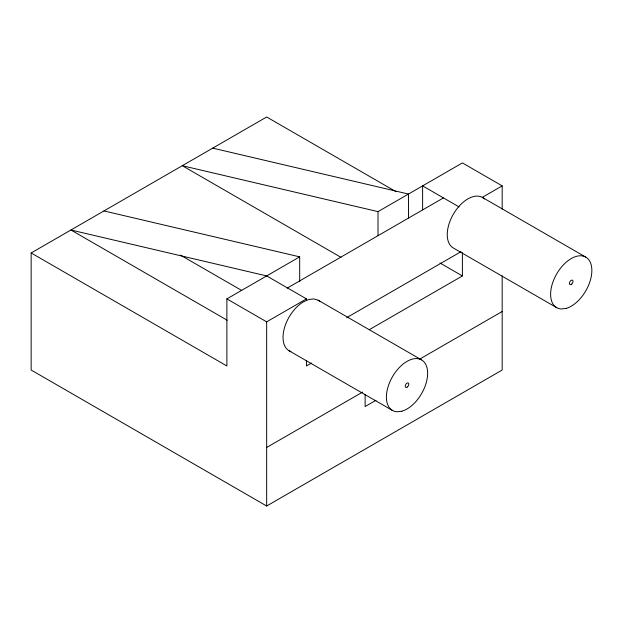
<?xml version="1.0" encoding="UTF-8"?>
<svg xmlns="http://www.w3.org/2000/svg" width="623" height="623" viewBox="0 0 623 623"><rect width="100%" height="100%" fill="white"/><g stroke="black" fill="none" stroke-linecap="round" stroke-linejoin="round"><path stroke-width="0.93" d="M502.177 275.748L502.177 370.031L266.66 506.008L31.15 370.031L31.15 252.969L266.66 116.992L396.033 191.689M31.15 252.969L226.881 365.974L226.881 298.892L299.686 256.855L299.686 281.728M341.054 257.377L182.282 165.71L378.013 211.633L462.398 162.915L502.177 185.88L502.177 209.071M287.133 288.153L443.335 197.966M226.881 298.892L266.66 321.857L306.446 298.892L306.446 300.512M502.177 185.88L482.288 197.366L585.651 257.042M346.723 317.652L460.942 251.715M311.477 363.069L306.446 365.974L306.446 360.367M369.33 329.668L462.398 275.934L462.398 252.65M266.66 447.47L362.602 392.085M419.684 359.121L502.177 311.5M376.012 400.262L365.125 406.546L365.125 394.375M212.739 148.126L408.47 194.049L408.47 217.964M103.955 210.932L299.686 256.855M421.436 359.837L318.073 300.161L313.766 298.923L308.767 299.492L303.424 301.836A29.164 16.837 -60 0 0 284.143 329.076A29.164 16.837 -60 0 0 290.855 351.567M459.081 206.937L422.612 185.88L422.612 209.795M556.814 307.739L453.451 248.063A29.164 16.837 -60 0 1 454.307 212.614A29.164 16.837 -60 0 1 484.414 198.955M440.017 263.015L462.398 275.934M306.446 298.892L266.66 275.919L70.929 230.004L227.177 320.214M180.397 255.072L241.724 290.474M289.236 350.858L392.599 410.534M378.013 211.633L378.013 235.549M266.66 321.857L266.66 506.008M318.073 300.161A29.164 16.837 -60 0 1 320.199 301.75M566.12 308.408L561.121 308.977A29.164 16.837 -60 0 1 559.22 269.977A29.164 16.837 -60 0 1 591.5 266.294A29.164 16.837 -60 0 1 566.12 308.408M401.905 411.203L396.906 411.772A29.164 16.837 -60 0 1 395.005 372.772A29.164 16.837 -60 0 1 427.285 369.089A29.164 16.837 -60 0 1 401.905 411.203M571.688 284.104A2.508 1.448 -60 0 0 572.482 280.218A2.508 1.448 -60 0 0 569.515 282.85A2.508 1.448 -60 0 0 571.688 284.104M407.473 386.899A2.508 1.448 -60 0 0 408.275 383.013A2.508 1.448 -60 0 0 405.308 385.645A2.508 1.448 -60 0 0 407.473 386.899"/></g></svg>
